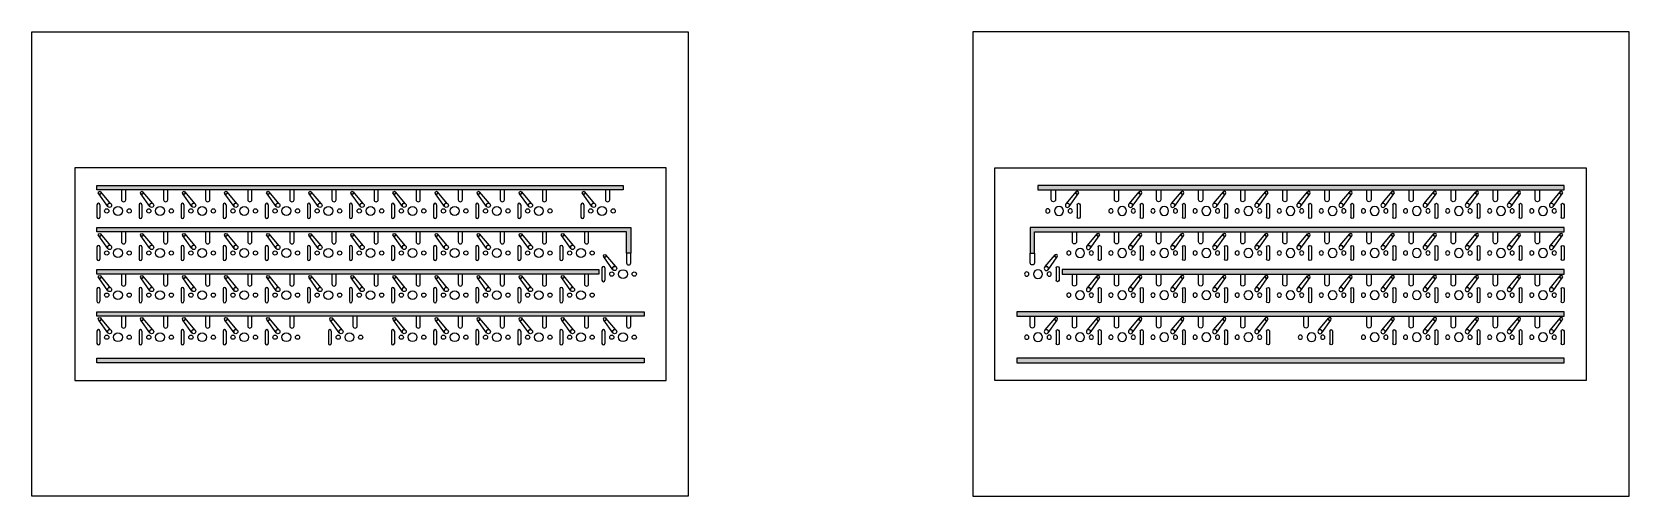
# Model space of a CAD drawing. Header units: millimetres. Extents: x 103 to 826, y 45 to 255.
import ezdxf

# ---------------------------------------------------------------- set-up
doc = ezdxf.new("R2010")
doc.units = ezdxf.units.MM
doc.layers.add('swithc_trails', color=7, linetype='Continuous')

# ---------------------------------------------------------------- blocks, each defined once
blk = doc.blocks.new('Gateron_pcb_block')
h = blk.add_hatch(color=256)
h.set_gradient(color1=(255, 0, 0), one_color=1)
h.paths.add_polyline_path([(280.56, -39.35), (280.56, -44.35), (281.56, -44.35), (281.56, -39.35)])
h.paths.add_polyline_path([(280.56, -39.35), (280.56, -44.35), (281.56, -44.35), (281.56, -39.35)], flags=16)
for p, q in [((285.49, -39.85), (281.37, -34.06)), ((286.76, -38.49), (282.34, -33.19)), ((280.56, -39.05), (280.56, -44.65)), ((281.86, -39.05), (281.86, -44.65))]:
    blk.add_line(p, q)
blk.add_lwpolyline([(293.57, -36.77), (293.57, -32.32), (291.67, -32.32), (291.67, -36.77)])
for centre, radius in [((281.83, -33.6), 0.65), ((285, -41.85), 0.95), ((286.27, -39.31), 0.95), ((290.08, -41.85), 2), ((295.16, -41.85), 0.95)]:
    blk.add_circle(centre, radius)
for centre, radius, start, end in [((281.83, -33.6), 0.65, 224.61409, 38.89048), ((281.21, -39.05), 0.65, 0, 180), ((286.27, -39.31), 0.95, 59.04165, 214.57537), ((292.62, -36.77), 0.95, 180, 0), ((281.21, -44.65), 0.65, 180, 0)]:
    blk.add_arc(centre, radius, start, end)

msp = doc.modelspace()

# ---------------------------------------------------------------- hatches: boundary and pattern name
h = msp.add_hatch(color=256)
h.set_gradient(color1=(255, 255, 255))
h.paths.add_polyline_path([(132.8, 126.1), (132.8, 128.1), (380.46, 128.1), (380.46, 126.1)])
h.paths.add_polyline_path([(132.8, 145.15), (132.8, 147.15), (359.93, 147.15), (359.93, 145.15)])
h.paths.add_polyline_path([(132.8, 183.25), (132.8, 185.25), (370.92, 185.25), (370.92, 183.25)])
h.paths.add_polyline_path([(132.8, 105.05), (132.8, 107.05), (380.45, 107.05), (380.45, 105.05)])
h.paths.add_polyline_path([(374.41, 154.67), (372.51, 154.67), (372.51, 164.2), (132.8, 164.2), (132.8, 166.2), (374.41, 166.2)])
h = msp.add_hatch(color=256)
h.set_gradient(color1=(255, 255, 255))
h.paths.add_polyline_path([(796.87, 126.1), (796.87, 128.1), (549.21, 128.1), (549.21, 126.1)])
h.paths.add_polyline_path([(796.87, 145.15), (796.87, 147.15), (569.73, 147.15), (569.73, 145.15)])
h.paths.add_polyline_path([(796.87, 183.25), (796.87, 185.25), (558.74, 185.25), (558.74, 183.25)])
h.paths.add_polyline_path([(796.87, 105.05), (796.87, 107.05), (549.22, 107.05), (549.22, 105.05)])
h.paths.add_polyline_path([(555.25, 154.67), (557.15, 154.67), (557.15, 164.2), (796.87, 164.2), (796.87, 166.2), (555.25, 166.2)])

# ---------------------------------------------------------------- linework, layer by layer
for points in [[(103.38, 44.71), (103.38, 254.71), (400.38, 254.71), (400.38, 44.71)], [(826.28, 44.71), (826.28, 254.71), (529.28, 254.71), (529.28, 44.71)], [(122.8, 193.25), (122.8, 97.05), (390.45, 97.05), (390.45, 193.25)], [(806.87, 193.25), (806.87, 97.05), (539.22, 97.05), (539.22, 193.25)], [(132.8, 183.25), (132.8, 185.25), (370.92, 185.25), (370.92, 183.25)], [(796.87, 183.25), (796.87, 185.25), (558.74, 185.25), (558.74, 183.25)], [(374.41, 154.67), (372.51, 154.67), (372.51, 164.2), (132.8, 164.2), (132.8, 166.2), (374.41, 166.2)], [(555.25, 154.67), (557.15, 154.67), (557.15, 164.2), (796.87, 164.2), (796.87, 166.2), (555.25, 166.2)], [(132.8, 145.15), (132.8, 147.15), (359.93, 147.15), (359.93, 145.15)], [(796.87, 145.15), (796.87, 147.15), (569.73, 147.15), (569.73, 145.15)], [(132.8, 126.1), (132.8, 128.1), (380.46, 128.1), (380.46, 126.1)], [(796.87, 126.1), (796.87, 128.1), (549.21, 128.1), (549.21, 126.1)], [(132.8, 105.05), (132.8, 107.05), (380.45, 107.05), (380.45, 105.05)], [(796.87, 105.05), (796.87, 107.05), (549.22, 107.05), (549.22, 105.05)]]:
    msp.add_lwpolyline(points, close=True)

# ---------------------------------------------------------------- block references
at = {"layer": 'swithc_trails'}
for p in [(-147.76, 215.57), (-128.71, 215.57), (-109.66, 215.57), (-90.61, 215.57), (-71.56, 215.57), (-52.51, 215.57), (-33.46, 215.57), (-14.41, 215.57), (4.64, 215.57), (23.69, 215.57), (42.74, 215.57), (71.32, 215.57), (-147.76, 196.52), (-128.71, 196.52), (-109.66, 196.52), (-90.61, 196.52), (-71.56, 196.52), (-52.51, 196.52), (-33.46, 196.52), (-14.41, 196.52), (4.64, 196.52), (23.69, 196.52), (42.74, 196.52), (61.79, 196.52), (80.84, 186.99), (-147.76, 177.47), (-128.71, 177.47), (-109.66, 177.47), (-90.61, 177.47), (-71.56, 177.47), (-52.51, 177.47), (-33.46, 177.47), (-14.41, 177.47), (4.64, 177.47), (23.69, 177.47), (42.74, 177.47), (61.79, 177.47), (-147.76, 158.42), (-128.71, 158.42), (-109.66, 158.42), (-90.61, 158.42), (-71.56, 158.42), (-42.98, 158.42), (-14.41, 158.42), (4.64, 158.42), (23.69, 158.42), (42.74, 158.42), (61.79, 158.42), (80.84, 158.42)]:
    msp.add_blockref('Gateron_pcb_block', p, dxfattribs=at)
at = {"layer": 'swithc_trails', "xscale": -1}
for p in [(858.35, 215.57), (886.92, 215.57), (905.97, 215.57), (925.02, 215.57), (944.07, 215.57), (963.12, 215.57), (982.17, 215.57), (1001.22, 215.57), (1020.27, 215.57), (1039.32, 215.57), (1058.37, 215.57), (1077.42, 215.57), (867.87, 196.52), (886.92, 196.52), (905.97, 196.52), (925.02, 196.52), (944.07, 196.52), (963.12, 196.52), (982.17, 196.52), (1001.22, 196.52), (1020.27, 196.52), (1039.32, 196.52), (1058.37, 196.52), (1077.42, 196.52), (848.82, 186.99), (867.87, 177.47), (886.92, 177.47), (905.97, 177.47), (925.02, 177.47), (944.07, 177.47), (963.12, 177.47), (982.17, 177.47), (1001.22, 177.47), (1020.27, 177.47), (1039.32, 177.47), (1058.37, 177.47), (1077.42, 177.47), (848.82, 158.42), (867.87, 158.42), (886.92, 158.42), (905.97, 158.42), (925.02, 158.42), (944.07, 158.42), (972.65, 158.42), (1001.22, 158.42), (1020.27, 158.42), (1039.32, 158.42), (1058.37, 158.42), (1077.42, 158.42)]:
    msp.add_blockref('Gateron_pcb_block', p, dxfattribs=at)

doc.saveas('drawing.dxf')
